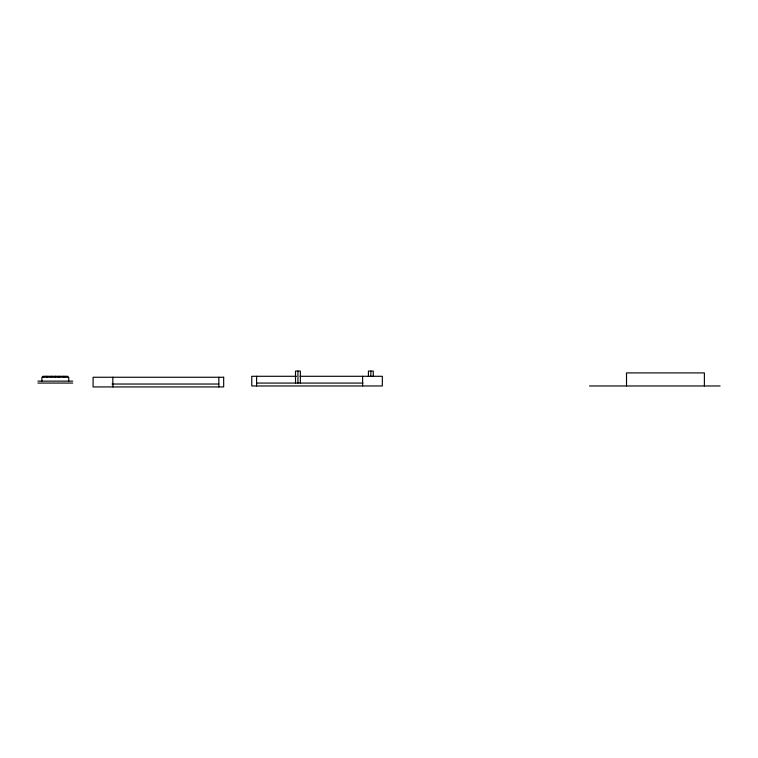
<?xml version="1.0" encoding="UTF-8"?>
<svg xmlns="http://www.w3.org/2000/svg" width="758" height="758" viewBox="0 0 758 758"><rect width="100%" height="100%" fill="white"/><g stroke="black" fill="none" stroke-linecap="round" stroke-linejoin="round"><path stroke-width="1.14" d="M296.511 376.29L251.76 376.29L251.76 385.964L382.345 385.964L382.345 376.29L299.997 376.29M37.9 381.132L72.721 381.132M37.9 383.065L72.721 383.065M256.583 383.065L362.968 383.065M112.013 384.031L218.835 384.031M589.516 385.964L720.1 385.964M704.381 385.964L704.381 372.908L626.515 372.908L626.515 385.964M373.258 376.518L373.258 371.069L368.416 371.069L368.416 376.518M370.842 371.069L370.842 376.518M362.618 376.29L362.618 385.964M300.348 383.065L300.348 371.069L295.516 371.069L295.516 383.065M297.932 371.069L297.932 383.065M256.602 376.29L256.602 385.964M218.835 377.257L218.835 386.931M112.828 377.257L112.828 386.931M68.741 381.132L68.741 377.257L41.889 377.257L41.889 381.132M67.765 377.257L67.765 376.29L42.855 376.29L42.855 377.257M63.899 376.29L63.899 377.257M59.181 376.29L59.181 377.257M55.315 376.29L55.315 377.257M51.44 376.29L51.44 377.257M46.721 376.29L46.721 377.257M223.676 377.257L93.092 377.257L93.092 386.931L223.676 386.931L223.676 377.257"/></g></svg>
